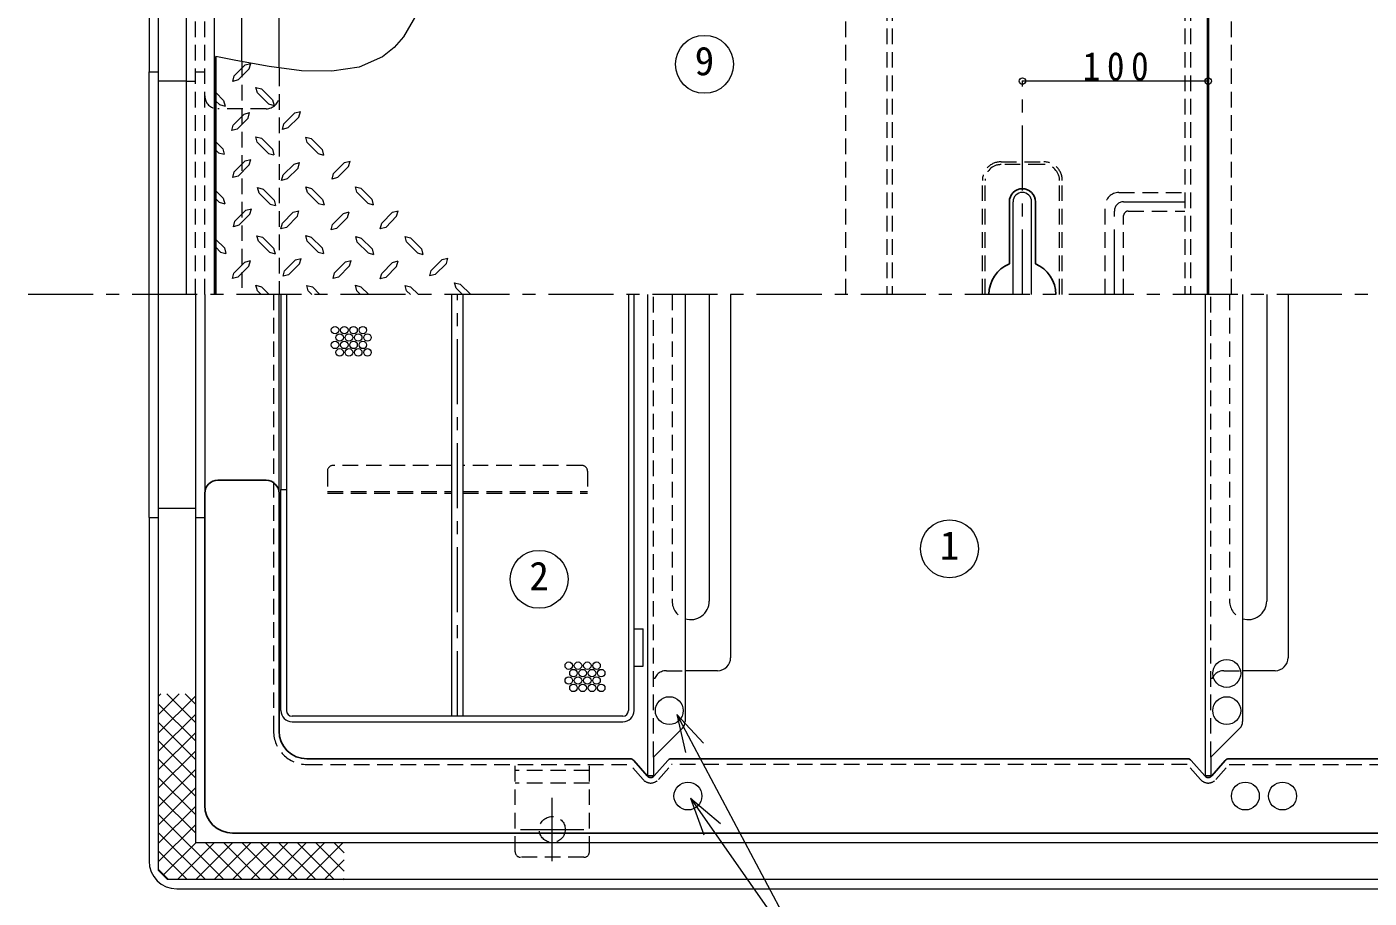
# Model space of a CAD drawing. Units: millimetres at full size, sheet at 1:7; details may follow other scales. Extents: x -1472 to 1363, y -987 to 980.
# Drawn here: x -837 to -115, y 155 to 624 of the extents above; entities that cross this region are included whole.
import ezdxf
from ezdxf.enums import TextEntityAlignment as Align

# ---------------------------------------------------------------- set-up
doc = ezdxf.new("R2010")
doc.units = ezdxf.units.MM
doc.header["$LTSCALE"] = 7
doc.header["$PDMODE"] = 32
doc.header["$PDSIZE"] = 3.5
doc.linetypes.add('CHAIN1', pattern=[8, 5, -1, 1, -1])
doc.linetypes.add('DASHED1', pattern=[1.8, 1.2, -0.6])
doc.layers.add('0-0____1', color=4, linetype='Continuous', lineweight=9)
doc.styles.add('ＭＳ ゴシック', font='')
doc.styles.get('ＭＳ ゴシック').set_extended_font_data('MS Gothic')

msp = doc.modelspace()

# ---------------------------------------------------------------- linework, layer by layer
at = {"layer": '0-0____1', "color": 7, "lineweight": 18}
for p, q in [((-751.501, 779.62), (-751.501, 479.62)), ((-736.501, 764.62), (-736.501, 479.62)), ((-771.501, 677.12), (-771.501, 599.62)), ((-771.501, 599.62), (-766.501, 599.62)), ((-306.501, 479.62), (-306.501, 529.62)), ((-296.501, 479.62), (-296.501, 529.62)), ((-741.501, 479.62), (-741.501, 372.62)), ((-701.501, 372.62), (-701.501, 479.62)), ((-608.501, 252.62), (-608.501, 479.62)), ((-602.501, 252.62), (-602.501, 479.62)), ((-513.501, 479.62), (-513.501, 255.62)), ((-510.501, 255.62), (-510.501, 479.62)), ((-503.001, 220.62), (-503.001, 479.62)), ((-483.001, 479.62), (-483.001, 249.691)), ((-203.001, 220.62), (-203.001, 479.62)), ((-183.001, 479.62), (-183.001, 249.691)), ((-697.501, 374.62), (-697.501, 255.62)), ((-771.501, 359.62), (-766.501, 359.62)), ((-771.501, 359.62), (-771.501, 174.62)), ((-746.501, 359.62), (-741.501, 359.62)), ((-510.501, 299.62), (-505.501, 299.62)), ((-505.501, 279.62), (-505.501, 299.62)), ((-510.501, 279.62), (-505.501, 279.62)), ((-487.461, 253.511), (-482.737, 233.049)), ((-487.461, 253.511), (-473.139, 238.153)), ((-487.461, 253.511), (-410.952, 109.618)), ((-516.501, 252.62), (-694.501, 252.62)), ((-694.501, 249.62), (-516.501, 249.62)), ((-484.466, 246.155), (-500.001, 230.62)), ((-184.466, 246.155), (-200.001, 230.62)), ((-500.001, 230.62), (-500.001, 220.62)), ((-200.001, 230.62), (-200.001, 220.62)), ((-503.001, 220.62), (-500.001, 220.62)), ((-203.001, 220.62), (-200.001, 220.62)), ((-480.119, 208.4), (-472.937, 188.666)), ((-480.119, 208.4), (-464.032, 194.901)), ((-480.119, 208.4), (-410.952, 109.618)), ((-756.501, 159.62), (353.499, 159.62))]:
    msp.add_line(p, q, dxfattribs=at)
at = {"layer": '0-0____1', "linetype": 'DASHED1'}
for p, q in [((-746.501, 479.62), (-746.501, 774.62)), ((-741.501, 479.62), (-741.501, 754.62)), ((-374.501, 723.62), (-374.501, 479.62)), ((-211.001, 723.62), (-211.001, 479.62)), ((-746.501, 599.62), (-741.501, 599.62)), ((-721.501, 605.094), (-721.501, 479.62)), ((-701.501, 601.717), (-701.501, 600.188)), ((-701.501, 600.188), (-701.501, 479.62)), ((-751.501, 594.62), (-746.501, 594.62)), ((-708.501, 579.62), (-734.501, 579.62)), ((-500.001, 230.62), (-500.001, 479.62)), ((-490.001, 479.62), (-490.001, 314.62)), ((-200.001, 230.62), (-200.001, 479.62)), ((-190.001, 479.62), (-190.001, 314.62)), ((-675.501, 384.62), (-675.501, 372.62)), ((-608.501, 387.62), (-672.501, 387.62)), ((-538.501, 387.62), (-602.501, 387.62)), ((-535.501, 384.62), (-535.501, 372.62)), ((-675.501, 373.62), (-608.501, 373.62)), ((-675.501, 372.62), (-608.501, 372.62)), ((-602.501, 373.62), (-535.501, 373.62)), ((-602.501, 372.62), (-535.501, 372.62)), ((-493.001, 277.12), (-483.001, 277.12)), ((-193.001, 277.12), (-183.001, 277.12)), ((-574.501, 179.62), (-574.501, 226.62)), ((-534.501, 179.62), (-534.501, 226.62)), ((-534.501, 223.42), (-574.501, 223.42)), ((-534.501, 216.62), (-574.501, 216.62)), ((-537.501, 176.62), (-571.501, 176.62))]:
    msp.add_line(p, q, dxfattribs=at)
at = {"layer": '0-0____1', "color": 1, "lineweight": 40}
msp.add_line((-201.501, 479.62), (-201.501, 763.62), dxfattribs=at)
at = {"layer": '0-0____1', "color": 7, "linetype": 'DASHED1', "lineweight": 18}
for p, q in [((-371.501, 723.62), (-371.501, 479.62)), ((-214.001, 723.62), (-214.001, 479.62)), ((-396.501, 479.62), (-396.501, 720.62)), ((-189.001, 479.62), (-189.001, 720.62)), ((-313.001, 551.12), (-290.001, 551.12)), ((-290.001, 549.62), (-313.001, 549.62)), ((-323.001, 479.62), (-323.001, 541.12)), ((-321.501, 479.62), (-321.501, 541.12)), ((-281.501, 479.62), (-281.501, 541.12)), ((-280.001, 479.62), (-280.001, 541.12)), ((-249.501, 534.62), (-214.001, 534.62)), ((-257.001, 479.62), (-257.001, 527.12)), ((-247.001, 479.62), (-247.001, 522.12)), ((-244.501, 524.62), (-214.001, 524.62)), ((-704.501, 479.62), (-704.501, 244.62)), ((-686.501, 226.62), (-512.763, 226.62)), ((-505.636, 218.493), (-512.763, 226.62)), ((-497.366, 218.493), (-490.239, 226.62)), ((-212.763, 226.62), (-490.239, 226.62)), ((-205.636, 218.493), (-212.763, 226.62)), ((-197.366, 218.493), (-190.239, 226.62)), ((-190.239, 226.62), (87.237, 226.62))]:
    msp.add_line(p, q, dxfattribs=at)
at = {"layer": '0-0____1'}
for p, q in [((-701.501, 601.717), (-701.501, 714.62)), ((-766.501, 677.12), (-766.501, 169.62)), ((-771.501, 359.62), (-771.501, 599.62)), ((-719.798, 603.276), (-725.611, 597.37)), ((-717.548, 601.12), (-723.454, 595.214)), ((-719.798, 603.276), (-716.798, 604.12)), ((-717.548, 601.12), (-716.798, 604.12)), ((-751.501, 594.62), (-766.501, 594.62)), ((-201.501, 594.62), (-301.501, 594.62)), ((-731.423, 584.151), (-735.501, 588.392)), ((-707.236, 582.276), (-713.142, 588.182)), ((-705.079, 584.526), (-710.986, 590.339)), ((-733.579, 581.901), (-735.501, 583.823)), ((-733.579, 581.901), (-730.579, 581.151)), ((-731.423, 584.151), (-730.579, 581.151)), ((-707.236, 582.276), (-704.236, 581.526)), ((-705.079, 584.526), (-704.236, 581.526)), ((-692.986, 577.401), (-689.986, 578.245)), ((-690.829, 575.245), (-689.986, 578.245)), ((-727.017, 567.932), (-726.173, 570.932)), ((-720.361, 576.839), (-726.173, 570.932)), ((-718.111, 574.682), (-724.017, 568.682)), ((-720.361, 576.839), (-717.361, 577.589)), ((-718.111, 574.682), (-717.361, 577.589)), ((-699.736, 568.589), (-698.892, 571.495)), ((-692.986, 577.401), (-698.892, 571.495)), ((-690.829, 575.245), (-696.736, 569.339)), ((-724.017, 568.682), (-727.017, 567.932)), ((-705.079, 557.901), (-710.986, 563.807)), ((-696.736, 569.339), (-699.736, 568.589)), ((-678.361, 557.714), (-684.173, 563.62)), ((-731.798, 558.182), (-735.501, 561.886)), ((-734.048, 555.932), (-735.501, 557.386)), ((-731.798, 558.182), (-731.048, 555.182)), ((-707.236, 555.651), (-713.236, 561.651)), ((-705.079, 557.901), (-704.329, 554.901)), ((-680.517, 555.557), (-686.423, 561.464)), ((-678.361, 557.714), (-677.517, 554.714)), ((-734.048, 555.932), (-731.048, 555.182)), ((-719.798, 551.62), (-725.611, 545.714)), ((-717.548, 549.464), (-723.454, 543.464)), ((-719.798, 551.62), (-716.798, 552.37)), ((-717.548, 549.464), (-716.798, 552.37)), ((-707.236, 555.651), (-704.329, 554.901)), ((-693.454, 549.932), (-699.361, 544.026)), ((-693.454, 549.932), (-690.454, 550.776)), ((-691.298, 547.776), (-690.454, 550.776)), ((-680.517, 555.557), (-677.517, 554.714)), ((-666.267, 550.682), (-672.173, 544.776)), ((-666.267, 550.682), (-663.267, 551.526)), ((-664.111, 548.526), (-663.267, 551.526)), ((-700.204, 541.12), (-699.361, 544.026)), ((-697.204, 541.87), (-700.204, 541.12)), ((-691.298, 547.776), (-697.204, 541.87)), ((-672.923, 541.776), (-672.173, 544.776)), ((-670.017, 542.62), (-672.923, 541.776)), ((-664.111, 548.526), (-670.017, 542.62)), ((-731.517, 531.557), (-735.501, 535.542)), ((-704.142, 530.526), (-710.048, 536.432)), ((-680.329, 528.745), (-686.236, 534.651)), ((-678.173, 530.901), (-684.079, 536.807)), ((-653.704, 528.839), (-659.704, 534.745)), ((-651.548, 530.995), (-657.454, 536.901)), ((-733.673, 529.307), (-735.501, 531.136)), ((-733.673, 529.307), (-730.673, 528.557)), ((-731.517, 531.557), (-730.673, 528.557)), ((-706.298, 528.37), (-712.298, 534.276)), ((-706.298, 528.37), (-703.392, 527.526)), ((-704.142, 530.526), (-703.392, 527.526)), ((-680.329, 528.745), (-677.329, 527.901)), ((-678.173, 530.901), (-677.329, 527.901)), ((-653.704, 528.839), (-650.798, 527.995)), ((-651.548, 530.995), (-650.798, 527.995)), ((-719.329, 524.995), (-725.236, 519.089)), ((-717.173, 522.839), (-723.079, 516.932)), ((-719.329, 524.995), (-716.329, 525.839)), ((-717.173, 522.839), (-716.329, 525.839)), ((-693.923, 523.964), (-699.736, 518.057)), ((-691.673, 521.807), (-697.579, 515.807)), ((-693.923, 523.964), (-690.923, 524.714)), ((-691.673, 521.807), (-690.923, 524.714)), ((-666.829, 523.307), (-672.736, 517.401)), ((-666.829, 523.307), (-663.829, 524.151)), ((-664.673, 521.151), (-663.829, 524.151)), ((-640.392, 523.964), (-646.298, 518.057)), ((-638.236, 521.807), (-644.142, 515.807)), ((-640.392, 523.964), (-637.392, 524.714)), ((-638.236, 521.807), (-637.392, 524.714)), ((-725.986, 516.089), (-725.236, 519.089)), ((-723.079, 516.932), (-725.986, 516.089)), ((-673.486, 514.401), (-672.736, 517.401)), ((-730.954, 504.745), (-735.501, 509.292)), ((-706.673, 502.401), (-712.579, 508.307)), ((-704.517, 504.557), (-710.423, 510.464)), ((-680.517, 502.495), (-686.423, 508.401)), ((-678.361, 504.745), (-684.173, 510.557)), ((-653.517, 502.026), (-659.517, 507.932)), ((-651.361, 504.182), (-657.267, 510.089)), ((-633.736, 510.932), (-630.736, 510.182)), ((-632.892, 508.026), (-633.736, 510.932)), ((-626.986, 502.026), (-632.892, 508.026)), ((-624.829, 504.276), (-630.736, 510.182)), ((-733.111, 502.495), (-735.501, 505.227)), ((-733.111, 502.495), (-730.111, 501.745)), ((-730.954, 504.745), (-730.111, 501.745)), ((-706.673, 502.401), (-703.673, 501.557)), ((-704.517, 504.557), (-703.673, 501.557)), ((-692.704, 498.37), (-689.704, 499.12)), ((-690.454, 496.214), (-689.704, 499.12)), ((-680.517, 502.495), (-677.517, 501.745)), ((-678.361, 504.745), (-677.517, 501.745)), ((-653.517, 502.026), (-650.611, 501.182)), ((-651.361, 504.182), (-650.611, 501.182)), ((-626.986, 502.026), (-624.079, 501.276)), ((-624.829, 504.276), (-624.079, 501.276)), ((-613.673, 498.557), (-619.579, 492.651)), ((-613.673, 498.557), (-610.673, 499.307)), ((-611.423, 496.401), (-610.673, 499.307)), ((-719.892, 497.151), (-725.798, 491.245)), ((-717.736, 494.995), (-723.642, 488.995)), ((-719.892, 497.151), (-716.892, 497.901)), ((-717.736, 494.995), (-716.892, 497.901)), ((-692.704, 498.37), (-698.611, 492.464)), ((-690.454, 496.214), (-696.454, 490.214)), ((-672.454, 488.339), (-671.704, 491.339)), ((-665.798, 497.245), (-671.704, 491.339)), ((-663.642, 495.089), (-669.548, 489.089)), ((-665.798, 497.245), (-662.798, 497.995)), ((-663.642, 495.089), (-662.798, 497.995)), ((-640.486, 496.964), (-646.298, 491.057)), ((-638.236, 494.807), (-644.142, 488.807)), ((-640.486, 496.964), (-637.486, 497.714)), ((-638.236, 494.807), (-637.486, 497.714)), ((-611.423, 496.401), (-617.423, 490.401)), ((-669.548, 489.089), (-672.454, 488.339)), ((-647.142, 488.057), (-646.298, 491.057)), ((-644.142, 488.807), (-647.142, 488.057)), ((-633.736, 484.589), (-630.736, 483.839)), ((-632.892, 481.682), (-633.736, 484.589)), ((-607.017, 485.995), (-604.017, 485.151)), ((-606.173, 482.995), (-607.017, 485.995)), ((-598.351, 479.62), (-604.017, 485.151)), ((-746.501, 479.62), (-746.501, 184.62)), ((-711.079, 479.62), (-713.142, 481.682)), ((-706.767, 479.62), (-710.986, 483.839)), ((-700.501, 479.62), (-700.501, 374.62)), ((-697.501, 479.62), (-697.501, 374.62)), ((-683.892, 479.62), (-685.861, 481.589)), ((-679.644, 479.62), (-683.611, 483.745)), ((-653.236, 479.62), (-657.454, 483.839)), ((-630.829, 479.62), (-632.892, 481.682)), ((-626.517, 479.62), (-630.736, 483.839)), ((-602.798, 479.62), (-606.173, 482.995)), ((-470.001, 479.62), (-470.001, 314.62)), ((-458.501, 479.62), (-458.501, 284.12)), ((-170.001, 479.62), (-170.001, 314.62)), ((-158.501, 479.62), (-158.501, 284.12)), ((-766.501, 364.62), (-746.501, 364.62)), ((-465.501, 277.12), (-483.001, 277.12)), ((-165.501, 277.12), (-183.001, 277.12)), ((-766.501, 263.263), (-765.144, 264.62)), ((-766.501, 253.363), (-755.245, 264.62)), ((-766.501, 243.464), (-746.501, 263.464)), ((-761.96, 264.62), (-746.501, 249.162)), ((-752.06, 264.62), (-746.501, 259.061)), ((-766.501, 259.262), (-746.501, 239.262)), ((-766.501, 233.564), (-746.501, 253.564)), ((-766.501, 249.363), (-746.501, 229.363)), ((-766.501, 223.665), (-746.501, 243.665)), ((-766.501, 239.463), (-746.501, 219.463)), ((-766.501, 213.765), (-746.501, 233.765)), ((-766.501, 229.564), (-746.501, 209.564)), ((-766.501, 203.866), (-746.501, 223.866)), ((-766.501, 219.664), (-746.501, 199.664)), ((-766.501, 193.966), (-746.501, 213.966)), ((-766.501, 209.765), (-746.501, 189.765)), ((-766.501, 184.067), (-746.501, 204.067)), ((-766.501, 199.865), (-731.256, 164.62)), ((-766.501, 174.167), (-746.501, 194.167)), ((-766.501, 189.966), (-741.156, 164.62)), ((-763.825, 166.944), (-746.149, 184.62)), ((-756.25, 164.62), (-736.25, 184.62)), ((-746.501, 184.62), (343.499, 184.62)), ((-746.35, 164.62), (-726.35, 184.62)), ((-741.357, 184.62), (-721.357, 164.62)), ((-736.451, 164.62), (-716.451, 184.62)), ((-731.457, 184.62), (-711.457, 164.62)), ((-726.551, 164.62), (-706.551, 184.62)), ((-721.558, 184.62), (-701.558, 164.62)), ((-716.652, 164.62), (-696.652, 184.62)), ((-711.658, 184.62), (-691.658, 164.62)), ((-706.752, 164.62), (-686.752, 184.62)), ((-701.759, 184.62), (-681.759, 164.62)), ((-696.853, 164.62), (-676.853, 184.62)), ((-691.859, 184.62), (-671.859, 164.62)), ((-686.953, 164.62), (-666.953, 184.62)), ((-681.96, 184.62), (-666.501, 169.162)), ((-672.06, 184.62), (-666.501, 179.061)), ((-766.501, 180.066), (-751.055, 164.62)), ((-677.054, 164.62), (-666.501, 175.173)), ((-766.501, 170.167), (-760.955, 164.62)), ((-761.501, 164.62), (-766.501, 169.62)), ((358.499, 164.62), (-761.501, 164.62)), ((-667.154, 164.62), (-666.501, 165.273))]:
    msp.add_line(p, q, dxfattribs=at)
at = {"layer": '0-0____1', "color": 5, "lineweight": 25}
for p, q in [((-735.501, 607.884), (-735.501, 479.62)), ((-308.501, 496.203), (-308.501, 529.62)), ((-294.501, 496.203), (-294.501, 529.62)), ((-708.501, 379.62), (-734.501, 379.62)), ((-741.501, 372.62), (-741.501, 204.62)), ((-701.501, 372.62), (-701.501, 244.62)), ((-686.501, 229.62), (-512.537, 229.62)), ((-503.381, 220.471), (-510.657, 228.768)), ((-499.622, 220.471), (-492.345, 228.768)), ((-212.537, 229.62), (-490.466, 229.62)), ((-203.381, 220.471), (-210.657, 228.768)), ((-199.622, 220.471), (-192.345, 228.768)), ((-190.466, 229.62), (87.463, 229.62)), ((-726.501, 189.62), (323.499, 189.62))]:
    msp.add_line(p, q, dxfattribs=at)
at = {"layer": '0-0____1', "linetype": 'CHAIN1'}
for p, q in [((-301.501, 479.62), (-301.501, 594.62)), ((-247.001, 529.62), (-214.001, 529.62)), ((-252.001, 479.62), (-252.001, 524.62)), ((598.499, 479.62), (-911.501, 479.62)), ((-605.501, 252.62), (-605.501, 479.62)), ((-554.501, 174.62), (-554.501, 208.62)), ((-571.501, 191.62), (-537.501, 191.62))]:
    msp.add_line(p, q, dxfattribs=at)
at = {"layer": '0-0____1'}
for points in [[(-721.501, 605.094), (-721.501, 749.62), (-423.422, 749.62)], [(-723.454, 595.214), (-726.454, 594.37), (-725.611, 597.37)], [(-713.142, 588.182), (-713.986, 591.182), (-710.986, 590.339)], [(-713.236, 561.651), (-713.986, 564.557), (-710.986, 563.807)], [(-686.423, 561.464), (-687.173, 564.464), (-684.173, 563.62)], [(-723.454, 543.464), (-726.454, 542.714), (-725.611, 545.714)], [(-712.298, 534.276), (-713.048, 537.276), (-710.048, 536.432)], [(-686.236, 534.651), (-687.079, 537.651), (-684.079, 536.807)], [(-659.704, 534.745), (-660.454, 537.651), (-657.454, 536.901)], [(-664.673, 521.151), (-670.579, 515.245), (-673.486, 514.401)], [(-697.579, 515.807), (-700.579, 515.057), (-699.736, 518.057)], [(-644.142, 515.807), (-647.048, 515.057), (-646.298, 518.057)], [(-712.579, 508.307), (-713.423, 511.214), (-710.423, 510.464)], [(-686.423, 508.401), (-687.173, 511.401), (-684.173, 510.557)], [(-659.517, 507.932), (-660.267, 510.839), (-657.267, 510.089)], [(-723.642, 488.995), (-726.642, 488.245), (-725.798, 491.245)], [(-696.454, 490.214), (-699.361, 489.464), (-698.611, 492.464)], [(-617.423, 490.401), (-620.329, 489.651), (-619.579, 492.651)], [(-713.142, 481.682), (-713.986, 484.682), (-710.986, 483.839)], [(-685.861, 481.589), (-686.611, 484.495), (-683.611, 483.745)], [(-657.642, 479.62), (-659.704, 481.682), (-660.454, 484.682), (-657.454, 483.839)]]:
    msp.add_lwpolyline(points, dxfattribs=at)
at = {"layer": '0-0____1', "color": 7, "lineweight": 18}
for points in [[(-627.331, 630.796), (-634.547, 618.5), (-639.518, 612.653), (-645.769, 607.642), (-658.437, 602.098), (-673.121, 599.853), (-689.38, 600.188), (-706.774, 602.382), (-724.864, 605.713), (-735.501, 607.884)], [(-700.501, 255.62), (-700.501, 374.62), (-697.501, 374.62)]]:
    msp.add_lwpolyline(points, dxfattribs=at)
for centre in [(-472.575, 603.606), (-340.704, 342.734), (-561.567, 326.313)]:
    msp.add_circle(centre, 15.6, dxfattribs=at)
at = {"layer": '0-0____1'}
for centre, radius in [((-671.405, 460.506), 2), ((-666.405, 460.506), 2), ((-661.405, 460.506), 2), ((-656.405, 460.506), 2), ((-668.905, 456.506), 2), ((-663.905, 456.506), 2), ((-658.905, 456.506), 2), ((-653.905, 456.506), 2), ((-671.405, 452.506), 2), ((-668.905, 448.506), 2), ((-666.405, 452.506), 2), ((-663.905, 448.506), 2), ((-661.405, 452.506), 2), ((-658.905, 448.506), 2), ((-656.405, 452.506), 2), ((-653.905, 448.506), 2), ((-545.625, 279.832), 2), ((-540.625, 279.832), 2), ((-535.625, 279.832), 2), ((-530.625, 279.832), 2), ((-191.501, 275.62), 7.5), ((-543.125, 275.832), 2), ((-538.125, 275.832), 2), ((-533.125, 275.832), 2), ((-528.125, 275.832), 2), ((-545.625, 271.832), 2), ((-543.125, 267.832), 2), ((-540.625, 271.832), 2), ((-538.125, 267.832), 2), ((-535.625, 271.832), 2), ((-533.125, 267.832), 2), ((-530.625, 271.832), 2), ((-528.125, 267.832), 2), ((-491.501, 255.62), 7.5), ((-191.501, 255.62), 7.5), ((-481.501, 209.62), 7.5), ((-181.501, 209.62), 7.5), ((-161.501, 209.62), 7.5)]:
    msp.add_circle(centre, radius, dxfattribs=at)
at = {"layer": '0-0____1', "linetype": 'DASHED1'}
msp.add_circle((-554.501, 191.62), 7, dxfattribs=at)
for centre, radius, start, end in [((-734.501, 586.62), 7, 180, 270), ((-708.501, 586.62), 7, 270, 0), ((-672.501, 384.62), 3, 90, 180), ((-538.501, 384.62), 3, 0, 90), ((-480.001, 314.62), 10, 180, 252.5424), ((-180.001, 314.62), 10, 180, 252.5424), ((-493.001, 270.12), 7, 90, 180), ((-193.001, 270.12), 7, 90, 180), ((-571.501, 179.62), 3, 180, 270), ((-537.501, 179.62), 3, 270, 0)]:
    msp.add_arc(centre, radius, start, end, dxfattribs=at)
at = {"layer": '0-0____1', "color": 7, "linetype": 'DASHED1', "lineweight": 18}
for centre, radius, start, end in [((-313.001, 541.12), 10, 90, 180), ((-313.001, 541.12), 8.5, 90, 180), ((-290.001, 541.12), 10, 0, 90), ((-290.001, 541.12), 8.5, 0, 90), ((-249.501, 527.12), 7.5, 90, 180), ((-244.501, 522.12), 2.5, 90, 180), ((-686.501, 244.62), 18, 180, 270), ((-501.501, 222.12), 5.5, 221.25117, 318.74883), ((-201.501, 222.12), 5.5, 221.25117, 318.74883)]:
    msp.add_arc(centre, radius, start, end, dxfattribs=at)
at = {"layer": '0-0____1', "color": 5, "lineweight": 25}
for centre, radius, start, end in [((-301.501, 529.62), 7, 0, 180), ((-301.501, 479.62), 18, 112.88538, 180), ((-301.501, 479.62), 18, 0, 67.11462), ((-734.501, 372.62), 7, 90, 180), ((-708.501, 372.62), 7, 0, 90), ((-686.501, 244.62), 15, 180, 270), ((-512.537, 227.12), 2.5, 41.25117, 90), ((-490.466, 227.12), 2.5, 90, 138.74883), ((-212.537, 227.12), 2.5, 41.25117, 90), ((-190.466, 227.12), 2.5, 90, 138.74883), ((-501.501, 222.12), 2.5, 221.25117, 318.74883), ((-201.501, 222.12), 2.5, 221.25117, 318.74883), ((-726.501, 204.62), 15, 180, 270)]:
    msp.add_arc(centre, radius, start, end, dxfattribs=at)
at = {"layer": '0-0____1', "color": 7, "lineweight": 18}
for centre, radius, start, end in [((-301.501, 529.62), 5, 0, 180), ((-694.501, 255.62), 6, 180, 270), ((-694.501, 255.62), 3, 180, 270), ((-516.501, 255.62), 3, 270, 0), ((-516.501, 255.62), 6, 270, 0), ((-488.001, 249.691), 5, 315, 0), ((-188.001, 249.691), 5, 315, 0), ((-756.501, 174.62), 15, 180, 270)]:
    msp.add_arc(centre, radius, start, end, dxfattribs=at)
at = {"layer": '0-0____1', "linetype": 'CHAIN1'}
msp.add_arc((-247.001, 524.62), 5, 90, 180, dxfattribs=at)
at = {"layer": '0-0____1'}
for centre, radius, start in [((-480.001, 314.62), 10, 252.5424), ((-180.001, 314.62), 10, 252.5424), ((-465.501, 284.12), 7, 270), ((-165.501, 284.12), 7, 270)]:
    msp.add_arc(centre, radius, start, 0, dxfattribs=at)
for p in [(-301.501, 594.62), (-201.501, 594.62)]:
    msp.add_point(p, dxfattribs=at)

# ---------------------------------------------------------------- texts
at = {"layer": '0-0____1', "color": 7, "style": 'ＭＳ ゴシック'}
for s, p in [('9', (-477.825, 593.106)), ('1', (-345.954, 332.234)), ('2', (-566.817, 315.813))]:
    msp.add_text(s, height=15.4, dxfattribs=at).set_placement(p, align=Align.BOTTOM_LEFT)
at = {"layer": '0-0____1', "color": 7, "insert": (-269.001, 594.62), "char_height": 15.4, "attachment_point": 7, "style": 'ＭＳ ゴシック'}
msp.add_mtext('\\T1.38;\\W0.9;100', dxfattribs=at)

doc.saveas('drawing.dxf')
